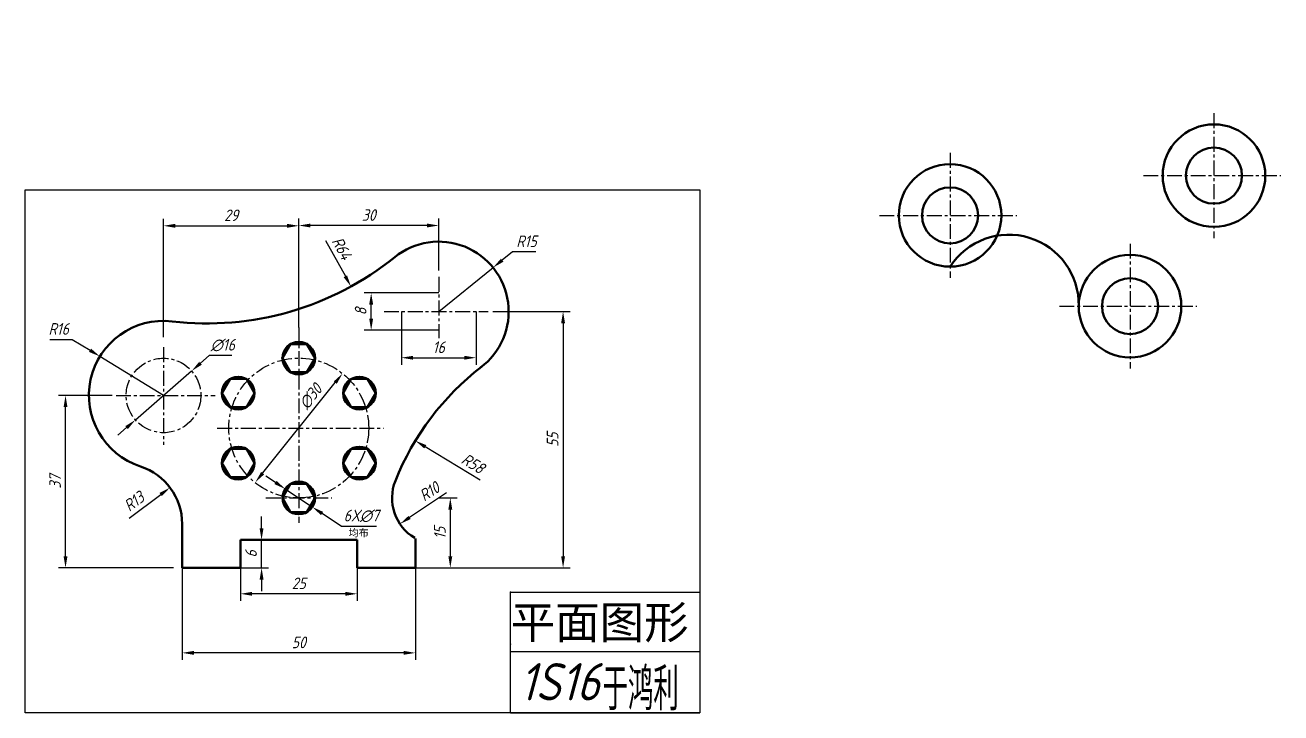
# Model space of a CAD drawing. Header units: millimetres. Extents: x 440 to 3345, y 301 to 1495.
# Drawn here: x 1445.6 to 1714.9, y 615.9 to 763.5 of the extents above; entities that cross this region are included whole.
import ezdxf

# ---------------------------------------------------------------- set-up
doc = ezdxf.new("R2010")
doc.units = ezdxf.units.MM
doc.header["$LTSCALE"] = 0.1
doc.linetypes.add('CENTER', pattern=[50.8, 31.75, -6.35, 6.35, -6.35])
doc.linetypes.add('DASHED', pattern=[19.05, 12.7, -6.35])
doc.layers.get('0').update_dxf_attribs({"color": 3, "lineweight": 50})
for name, color, linetype, lineweight in [('04', 2, 'DASHED', 25), ('05', 1, 'CENTER', 25), ('08', 6, 'Continuous', 25)]:
    doc.layers.add(name, color=color, linetype=linetype, lineweight=lineweight)
doc.styles.add('gbeitc', font='gbeitc.shx')
doc.styles.get("Standard").update_dxf_attribs({"font": 'simfang.ttf'})
doc.dimstyles.new('2.5', dxfattribs={"dimtxt": 2.5, "dimasz": 2.5, "dimexe": 1.5, "dimexo": 0, "dimgap": 1, "dimtad": 1, "dimtoh": 1, "dimtxsty": 'gbeitc', "dimcen": 2.5, "dimclrt": 2, "dimadec": 0, "dimazin": 0, "dimtfac": 1, "dimtmove": 0, "dimatfit": 3, "dimfxl": 1, "dimtfillclr": 256, "dimarcsym": 0})

# ---------------------------------------------------------------- blocks, each defined once
blk = doc.blocks.new('*U1')
blk.add_circle((0, 0), 3.5)
blk = doc.blocks.new('*U2')
at = {"color": 0, "linetype": 'ByBlock', "lineweight": -2, "transparency": 16777216}
blk.add_blockref('*U1', (1504.29, 692.05), dxfattribs=at)
for p, rotation in [((1491.3, 684.55), 59.99999999999999), ((1517.28, 684.55), 299.9999999999999), ((1491.3, 669.55), 120), ((1517.28, 669.55), 240), ((1504.29, 662.05), 180)]:
    blk.add_blockref('*U1', p, dxfattribs=dict(at, rotation=rotation))
blk = doc.blocks.new('*U3')
blk.add_lwpolyline([(-1.75, 3.03), (-3.5, 0), (-1.75, -3.03), (1.75, -3.03), (3.5, 0), (1.75, 3.03)], close=True)
blk = doc.blocks.new('*U4')
at = {"color": 0, "linetype": 'ByBlock', "lineweight": -2, "transparency": 16777216}
blk.add_blockref('*U3', (1504.29, 692.05), dxfattribs=at)
for p, rotation in [((1491.3, 684.55), 59.99999999999999), ((1517.28, 684.55), 299.9999999999999), ((1491.3, 669.55), 120), ((1517.28, 669.55), 240), ((1504.29, 662.05), 180)]:
    blk.add_blockref('*U3', p, dxfattribs=dict(at, rotation=rotation))
blk = doc.blocks.new('*D62')
at = {"layer": '08', "color": 0, "lineweight": -2, "transparency": 16777216}
for p, q in [((1485.09, 692.59), (1483.21, 690.94)), ((1489.9, 692.59), (1485.09, 692.59)), ((1469.26, 678.79), (1481.32, 689.3)), ((1467.37, 677.15), (1465.49, 675.51))]:
    blk.add_line(p, q, dxfattribs=at)
at = {"layer": '08', "color": 0, "transparency": 16777216}
for points in [[(1482.93, 691.26), (1483.48, 690.63), (1481.32, 689.3)], [(1467.1, 677.47), (1467.65, 676.84), (1469.26, 678.79)]]:
    blk.add_solid(points, dxfattribs=at)
at = {"layer": 'Defpoints', "color": 0, "transparency": 16777216}
for p in [(1481.32, 689.3), (1469.26, 678.79)]:
    blk.add_point(p, dxfattribs=at)
at = {"layer": '08', "color": 2, "transparency": 16777216, "insert": (1487.99, 694.84), "char_height": 2.5, "attachment_point": 5, "style": 'gbeitc'}
blk.add_mtext('∅16', dxfattribs=at)
blk = doc.blocks.new('*D63')
at = {"layer": '08', "color": 0, "lineweight": -2, "transparency": 16777216}
for p, q in [((1450.91, 696.07), (1455.72, 696.07)), ((1455.72, 696.07), (1459.53, 693.73)), ((1475.29, 684.05), (1461.66, 692.42))]:
    blk.add_line(p, q, dxfattribs=at)
at = {"layer": '08', "color": 0, "transparency": 16777216}
blk.add_solid([(1459.75, 694.09), (1459.31, 693.38), (1461.66, 692.42)], dxfattribs=at)
at = {"layer": 'Defpoints', "color": 0, "transparency": 16777216}
for p in [(1461.66, 692.42), (1475.29, 684.05)]:
    blk.add_point(p, dxfattribs=at)
at = {"layer": '08', "color": 2, "transparency": 16777216, "insert": (1452.81, 698.32), "char_height": 2.5, "attachment_point": 5, "style": 'gbeitc'}
blk.add_mtext('R16', dxfattribs=at)
blk = doc.blocks.new('*D64')
at = {"layer": '08', "color": 0, "lineweight": -2, "transparency": 16777216}
for p, q in [((1550.14, 714.87), (1547.9, 713.05)), ((1555.1, 714.87), (1550.14, 714.87)), ((1534.29, 702.05), (1545.95, 711.48))]:
    blk.add_line(p, q, dxfattribs=at)
at = {"layer": '08', "color": 0, "transparency": 16777216}
blk.add_solid([(1547.63, 713.38), (1548.16, 712.73), (1545.95, 711.48)], dxfattribs=at)
at = {"layer": 'Defpoints', "color": 0, "transparency": 16777216}
for p in [(1545.95, 711.48), (1534.29, 702.05)]:
    blk.add_point(p, dxfattribs=at)
at = {"layer": '08', "color": 2, "transparency": 16777216, "insert": (1553.12, 717.12), "char_height": 2.5, "attachment_point": 5, "style": 'gbeitc'}
blk.add_mtext('R15', dxfattribs=at)
blk = doc.blocks.new('*D65')
at = {"layer": '08', "color": 0, "lineweight": -2, "transparency": 16777216}
blk.add_line((1543.19, 665.88), (1531.42, 673.03), dxfattribs=at)
at = {"layer": '08', "color": 0, "transparency": 16777216}
blk.add_solid([(1531.63, 673.39), (1531.2, 672.67), (1529.28, 674.33)], dxfattribs=at)
at = {"layer": 'Defpoints', "color": 0, "transparency": 16777216}
for p in [(1529.28, 674.33), (1578.86, 644.24)]:
    blk.add_point(p, dxfattribs=at)
at = {"layer": '08', "color": 2, "transparency": 16777216, "insert": (1541.66, 669.45), "char_height": 2.5, "attachment_point": 5, "rotation": 328.7468, "style": 'gbeitc'}
blk.add_mtext('R58', dxfattribs=at)
blk = doc.blocks.new('*D66')
at = {"layer": '08', "color": 0, "lineweight": -2, "transparency": 16777216}
blk.add_line((1510.05, 717.29), (1514.28, 709.61), dxfattribs=at)
at = {"layer": '08', "color": 0, "transparency": 16777216}
blk.add_solid([(1514.64, 709.81), (1513.91, 709.41), (1515.48, 707.42)], dxfattribs=at)
at = {"layer": 'Defpoints', "color": 0, "transparency": 16777216}
for p in [(1484.64, 763.5), (1515.48, 707.42)]:
    blk.add_point(p, dxfattribs=at)
at = {"layer": '08', "color": 2, "transparency": 16777216, "insert": (1513.53, 715.63), "char_height": 2.5, "attachment_point": 5, "rotation": 298.805, "style": 'gbeitc'}
blk.add_mtext('R64', dxfattribs=at)
blk = doc.blocks.new('*D67')
at = {"layer": '08', "color": 0, "lineweight": -2, "transparency": 16777216}
blk.add_line((1467.92, 657.71), (1474.68, 662.79), dxfattribs=at)
at = {"layer": '08', "color": 0, "transparency": 16777216}
blk.add_solid([(1474.43, 663.12), (1474.93, 662.46), (1476.68, 664.29)], dxfattribs=at)
at = {"layer": 'Defpoints', "color": 0, "transparency": 16777216}
for p in [(1476.68, 664.29), (1466.29, 656.48)]:
    blk.add_point(p, dxfattribs=at)
at = {"layer": '08', "color": 2, "transparency": 16777216, "insert": (1468.95, 661.3), "char_height": 2.5, "attachment_point": 5, "rotation": 36.9318, "style": 'gbeitc'}
blk.add_mtext('R13', dxfattribs=at)
blk = doc.blocks.new('*D69')
at = {"layer": '08', "color": 0, "lineweight": -2, "transparency": 16777216}
for p, q in [((1496.31, 655.55), (1496.31, 658.05)), ((1491.79, 653.05), (1497.81, 653.05)), ((1496.31, 647.05), (1496.31, 653.05)), ((1491.79, 647.05), (1497.81, 647.05)), ((1496.31, 644.55), (1496.31, 642.05))]:
    blk.add_line(p, q, dxfattribs=at)
at = {"layer": '08', "color": 0, "transparency": 16777216}
for points in [[(1495.89, 655.55), (1496.73, 655.55), (1496.31, 653.05)], [(1495.89, 644.55), (1496.73, 644.55), (1496.31, 647.05)]]:
    blk.add_solid(points, dxfattribs=at)
at = {"layer": 'Defpoints', "color": 0, "transparency": 16777216}
for p in [(1491.79, 653.05), (1496.31, 653.05), (1491.79, 647.05)]:
    blk.add_point(p, dxfattribs=at)
at = {"layer": '08', "color": 2, "transparency": 16777216, "insert": (1494.06, 650.05), "char_height": 2.5, "attachment_point": 5, "rotation": 90, "style": 'gbeitc'}
blk.add_mtext('6', dxfattribs=at)
blk = doc.blocks.new('*D70')
at = {"layer": '08', "color": 0, "lineweight": -2, "transparency": 16777216}
for p, q in [((1491.79, 647.05), (1491.79, 639.99)), ((1516.79, 647.05), (1516.79, 639.99)), ((1514.29, 641.49), (1494.29, 641.49))]:
    blk.add_line(p, q, dxfattribs=at)
at = {"layer": '08', "color": 0, "transparency": 16777216}
for points in [[(1494.29, 641.91), (1494.29, 641.07), (1491.79, 641.49)], [(1514.29, 641.91), (1514.29, 641.07), (1516.79, 641.49)]]:
    blk.add_solid(points, dxfattribs=at)
at = {"layer": 'Defpoints', "color": 0, "transparency": 16777216}
for p in [(1491.79, 647.05), (1516.79, 647.05), (1491.79, 641.49)]:
    blk.add_point(p, dxfattribs=at)
at = {"layer": '08', "color": 2, "transparency": 16777216, "insert": (1504.29, 643.74), "char_height": 2.5, "attachment_point": 5, "style": 'gbeitc'}
blk.add_mtext('25', dxfattribs=at)
blk = doc.blocks.new('*D71')
at = {"layer": '08', "color": 0, "lineweight": -2, "transparency": 16777216}
for p, q in [((1479.29, 647.05), (1479.29, 627.32)), ((1529.29, 647.05), (1529.29, 627.32)), ((1526.79, 628.82), (1481.79, 628.82))]:
    blk.add_line(p, q, dxfattribs=at)
at = {"layer": '08', "color": 0, "transparency": 16777216}
for points in [[(1481.79, 629.24), (1481.79, 628.41), (1479.29, 628.82)], [(1526.79, 629.24), (1526.79, 628.41), (1529.29, 628.82)]]:
    blk.add_solid(points, dxfattribs=at)
at = {"layer": 'Defpoints', "color": 0, "transparency": 16777216}
for p in [(1479.29, 647.05), (1529.29, 647.05), (1479.29, 628.82)]:
    blk.add_point(p, dxfattribs=at)
at = {"layer": '08', "color": 2, "transparency": 16777216, "insert": (1504.29, 631.07), "char_height": 2.5, "attachment_point": 5, "style": 'gbeitc'}
blk.add_mtext('50', dxfattribs=at)
blk = doc.blocks.new('*D73')
at = {"layer": '08', "color": 0, "lineweight": -2, "transparency": 16777216}
blk.add_line((1535.98, 663.18), (1528.06, 657.88), dxfattribs=at)
at = {"layer": '08', "color": 0, "transparency": 16777216}
blk.add_solid([(1527.83, 658.22), (1528.29, 657.53), (1525.98, 656.48)], dxfattribs=at)
at = {"layer": 'Defpoints', "color": 0, "transparency": 16777216}
for p in [(1534.29, 662.05), (1525.98, 656.48)]:
    blk.add_point(p, dxfattribs=at)
at = {"layer": '08', "color": 2, "transparency": 16777216, "insert": (1532.29, 663.42), "char_height": 2.5, "attachment_point": 5, "rotation": 33.8006, "style": 'gbeitc'}
blk.add_mtext('R10', dxfattribs=at)
blk = doc.blocks.new('*D74')
at = {"layer": '08', "color": 0, "lineweight": -2, "transparency": 16777216}
for p, q in [((1534.29, 662.05), (1538.28, 662.05)), ((1536.78, 659.55), (1536.78, 649.55)), ((1529.29, 647.05), (1538.28, 647.05))]:
    blk.add_line(p, q, dxfattribs=at)
at = {"layer": '08', "color": 0, "transparency": 16777216}
for points in [[(1536.36, 659.55), (1537.2, 659.55), (1536.78, 662.05)], [(1536.36, 649.55), (1537.2, 649.55), (1536.78, 647.05)]]:
    blk.add_solid(points, dxfattribs=at)
at = {"layer": 'Defpoints', "color": 0, "transparency": 16777216}
for p in [(1534.29, 662.05), (1529.29, 647.05), (1536.78, 647.05)]:
    blk.add_point(p, dxfattribs=at)
at = {"layer": '08', "color": 2, "transparency": 16777216, "insert": (1534.53, 654.55), "char_height": 2.5, "attachment_point": 5, "rotation": 90, "style": 'gbeitc'}
blk.add_mtext('15', dxfattribs=at)
blk = doc.blocks.new('*D75')
at = {"layer": '08', "color": 0, "lineweight": -2, "transparency": 16777216}
for p, q in [((1545.91, 702.05), (1562.46, 702.05)), ((1560.96, 699.55), (1560.96, 649.55)), ((1529.29, 647.05), (1562.46, 647.05))]:
    blk.add_line(p, q, dxfattribs=at)
at = {"layer": '08', "color": 0, "transparency": 16777216}
for points in [[(1560.55, 699.55), (1561.38, 699.55), (1560.96, 702.05)], [(1560.55, 649.55), (1561.38, 649.55), (1560.96, 647.05)]]:
    blk.add_solid(points, dxfattribs=at)
at = {"layer": 'Defpoints', "color": 0, "transparency": 16777216}
for p in [(1545.91, 702.05), (1529.29, 647.05), (1560.96, 647.05)]:
    blk.add_point(p, dxfattribs=at)
at = {"layer": '08', "color": 2, "transparency": 16777216, "insert": (1558.71, 674.55), "char_height": 2.5, "attachment_point": 5, "rotation": 90, "style": 'gbeitc'}
blk.add_mtext('55', dxfattribs=at)
blk = doc.blocks.new('*D76')
at = {"layer": '08', "color": 0, "lineweight": -2, "transparency": 16777216}
for p, q in [((1526.29, 702.05), (1526.29, 690.64)), ((1542.29, 702.05), (1542.29, 690.64)), ((1528.79, 692.14), (1539.79, 692.14))]:
    blk.add_line(p, q, dxfattribs=at)
at = {"layer": '08', "color": 0, "transparency": 16777216}
for points in [[(1528.79, 692.55), (1528.79, 691.72), (1526.29, 692.14)], [(1539.79, 692.55), (1539.79, 691.72), (1542.29, 692.14)]]:
    blk.add_solid(points, dxfattribs=at)
at = {"layer": 'Defpoints', "color": 0, "transparency": 16777216}
for p in [(1526.29, 702.05), (1542.29, 702.05), (1542.29, 692.14)]:
    blk.add_point(p, dxfattribs=at)
at = {"layer": '08', "color": 2, "transparency": 16777216, "insert": (1534.29, 694.39), "char_height": 2.5, "attachment_point": 5, "style": 'gbeitc'}
blk.add_mtext('16', dxfattribs=at)
blk = doc.blocks.new('*D77')
at = {"layer": '08', "color": 0, "lineweight": -2, "transparency": 16777216}
for p, q in [((1534.29, 706.05), (1518.31, 706.05)), ((1519.81, 700.55), (1519.81, 703.55)), ((1534.29, 698.05), (1518.31, 698.05))]:
    blk.add_line(p, q, dxfattribs=at)
at = {"layer": '08', "color": 0, "transparency": 16777216}
for points in [[(1519.39, 703.55), (1520.23, 703.55), (1519.81, 706.05)], [(1519.39, 700.55), (1520.23, 700.55), (1519.81, 698.05)]]:
    blk.add_solid(points, dxfattribs=at)
at = {"layer": 'Defpoints', "color": 0, "transparency": 16777216}
for p in [(1519.81, 706.05), (1534.29, 706.05), (1534.29, 698.05)]:
    blk.add_point(p, dxfattribs=at)
at = {"layer": '08', "color": 2, "transparency": 16777216, "insert": (1517.56, 702.05), "char_height": 2.5, "attachment_point": 5, "rotation": 90, "style": 'gbeitc'}
blk.add_mtext('8', dxfattribs=at)
blk = doc.blocks.new('*D78')
at = {"layer": '08', "color": 0, "lineweight": -2, "transparency": 16777216}
for p, q in [((1475.29, 696.58), (1475.29, 721.94)), ((1504.29, 698.63), (1504.29, 721.94)), ((1477.79, 720.44), (1501.79, 720.44))]:
    blk.add_line(p, q, dxfattribs=at)
at = {"layer": '08', "color": 0, "transparency": 16777216}
for points in [[(1477.79, 720.86), (1477.79, 720.02), (1475.29, 720.44)], [(1501.79, 720.86), (1501.79, 720.02), (1504.29, 720.44)]]:
    blk.add_solid(points, dxfattribs=at)
at = {"layer": 'Defpoints', "color": 0, "transparency": 16777216}
for p in [(1504.29, 720.44), (1504.29, 698.63), (1475.29, 696.58)]:
    blk.add_point(p, dxfattribs=at)
at = {"layer": '08', "color": 2, "transparency": 16777216, "insert": (1489.79, 722.69), "char_height": 2.5, "attachment_point": 5, "style": 'gbeitc'}
blk.add_mtext('29', dxfattribs=at)
blk = doc.blocks.new('*D79')
at = {"layer": '08', "color": 0, "lineweight": -2, "transparency": 16777216}
for p, q in [((1504.29, 700.98), (1504.29, 722)), ((1534.29, 710.85), (1534.29, 722)), ((1531.79, 720.5), (1506.79, 720.5))]:
    blk.add_line(p, q, dxfattribs=at)
at = {"layer": '08', "color": 0, "transparency": 16777216}
for points in [[(1506.79, 720.92), (1506.79, 720.09), (1504.29, 720.5)], [(1531.79, 720.92), (1531.79, 720.09), (1534.29, 720.5)]]:
    blk.add_solid(points, dxfattribs=at)
at = {"layer": 'Defpoints', "color": 0, "transparency": 16777216}
for p in [(1504.29, 720.5), (1534.29, 710.85), (1504.29, 700.98)]:
    blk.add_point(p, dxfattribs=at)
at = {"layer": '08', "color": 2, "transparency": 16777216, "insert": (1519.29, 722.75), "char_height": 2.5, "attachment_point": 5, "style": 'gbeitc'}
blk.add_mtext('30', dxfattribs=at)
blk = doc.blocks.new('*D81')
at = {"layer": '08', "color": 0, "lineweight": -2, "transparency": 16777216}
for p, q in [((1499.3, 665.38), (1497.22, 666.76)), ((1501.38, 663.99), (1507.2, 660.11)), ((1513.44, 655.95), (1509.28, 658.72)), ((1520.95, 655.95), (1513.44, 655.95))]:
    blk.add_line(p, q, dxfattribs=at)
at = {"layer": '08', "color": 0, "transparency": 16777216}
for points in [[(1499.53, 665.72), (1499.07, 665.03), (1501.38, 663.99)], [(1509.51, 659.07), (1509.05, 658.37), (1507.2, 660.11)]]:
    blk.add_solid(points, dxfattribs=at)
at = {"layer": 'Defpoints', "color": 0, "transparency": 16777216}
for p in [(1501.38, 663.99), (1507.2, 660.11)]:
    blk.add_point(p, dxfattribs=at)
at = {"layer": '08', "color": 2, "transparency": 16777216, "insert": (1517.7, 658.2), "char_height": 2.5, "attachment_point": 5, "style": 'gbeitc'}
blk.add_mtext('6X∅7', dxfattribs=at)

msp = doc.modelspace()

# ---------------------------------------------------------------- linework, layer by layer
for p, q in [((1479.29, 647.048), (1479.29, 656.48)), ((1516.79, 653.048), (1491.79, 653.048)), ((1491.79, 653.048), (1491.79, 647.048)), ((1504.29, 653.048), (1516.79, 653.048)), ((1516.79, 653.048), (1516.79, 647.048)), ((1529.29, 647.048), (1529.29, 653.388)), ((1491.79, 647.048), (1479.29, 647.048)), ((1516.79, 647.048), (1529.29, 647.048))]:
    msp.add_line(p, q)
for centre, radius in [((1700.525, 731.21), 11), ((1700.525, 731.21), 6), ((1643.934, 722.676), 11), ((1643.934, 722.676), 6), ((1682.525, 703.21), 11), ((1682.525, 703.21), 6)]:
    msp.add_circle(centre, radius)
for centre, radius, start, end in [((1534.29, 702.048), 15, 306.74689, 128.93456), ((1656.528, 703.528), 15, 358.78341, 147.10074), ((1484.644, 763.499), 64, 263.28544, 308.93456), ((1475.29, 684.048), 16, 83.28544, 251.91999), ((1578.863, 644.236), 58, 127.63169, 158.23019), ((1466.29, 656.48), 13, 0, 71.91999), ((1534.29, 662.048), 10, 158.21691, 239.07506)]:
    msp.add_arc(centre, radius, start, end)
for p in [(1502.54, 695.079), (1506.04, 695.079), (1500.79, 692.048), (1507.79, 692.048), (1502.54, 689.017), (1506.04, 689.017)]:
    msp.add_point(p)
at = {"layer": '05'}
for p, q in [((1700.525, 744.598), (1700.525, 717.796)), ((1643.934, 736.064), (1643.934, 709.262)), ((1685.402, 731.21), (1714.872, 731.21)), ((1628.811, 722.676), (1658.281, 722.676)), ((1682.525, 716.598), (1682.525, 689.796)), ((1534.29, 709.479), (1534.29, 696.336)), ((1667.402, 703.21), (1696.872, 703.21)), ((1522.602, 702.048), (1544.862, 702.048)), ((1504.29, 698.626), (1504.29, 656.695)), ((1475.29, 694.387), (1475.29, 673.447)), ((1465.11, 684.048), (1486.389, 684.048)), ((1486.82, 677.048), (1522.46, 677.048)), ((1497.244, 662.048), (1511.357, 662.048))]:
    msp.add_line(p, q, dxfattribs=at)
for centre, radius in [((1475.29, 684.048), 8), ((1504.29, 677.048), 15)]:
    msp.add_circle(centre, radius, dxfattribs=at)
at = {"layer": '08'}
for p, q in [((1496.275, 667.054), (1512.111, 686.799)), ((1464.258, 684.048), (1452.777, 684.048)), ((1454.277, 649.548), (1454.277, 681.548)), ((1477.405, 647.048), (1452.777, 647.048)), ((1549.703, 629.129), (1590.293, 629.129)), ((1549.703, 615.943), (1590.293, 615.943))]:
    msp.add_line(p, q, dxfattribs=at)
for points in [[(1445.61, 728.135), (1590.293, 728.135), (1590.293, 615.943), (1445.61, 615.943)], [(1590.293, 615.943), (1549.703, 615.943), (1549.703, 641.869), (1590.293, 641.869)], [(1590.293, 615.943), (1549.703, 615.943), (1549.703, 615.943), (1590.293, 615.943)]]:
    msp.add_lwpolyline(points, close=True, dxfattribs=at)
for p in [(1549.703, 641.869), (1549.703, 630.708)]:
    msp.add_point(p, dxfattribs=at)
for points in [[(1511.786, 687.06), (1512.436, 686.538), (1513.675, 688.749)], [(1453.86, 681.548), (1454.694, 681.548), (1454.277, 684.048)], [(1496.866, 667.118), (1496.216, 667.639), (1494.977, 665.428)], [(1453.86, 649.548), (1454.694, 649.548), (1454.277, 647.048)]]:
    msp.add_solid(points, dxfattribs=at)

# ---------------------------------------------------------------- block references
for name in ['*U2', '*U4']:
    msp.add_blockref(name, (0, 0))

# ---------------------------------------------------------------- texts
at = {"layer": '04'}
msp.add_text('均布', height=1.5687, dxfattribs=at).set_placement((1514.99, 653.784))
at = {"layer": '08'}
msp.add_text('平面图形', height=7, dxfattribs=at).set_placement((1549.703, 631.874))
at = {"layer": '08', "style": 'gbeitc'}
msp.add_text('1S16', height=8, dxfattribs=at).set_placement((1551.633, 618.627))
at = {"layer": '08', "width": 0.5}
msp.add_text('于鸿利', height=8, dxfattribs=at).set_placement((1569.406, 617.355))
at = {"layer": '08', "color": 2, "char_height": 2.5, "attachment_point": 5, "style": 'gbeitc'}
for s, insert, rotation in [('∅30', (1506.83, 683.811), 51.26829), ('37', (1452.027, 665.548), 90)]:
    msp.add_mtext(s, dxfattribs=dict(at, insert=insert, rotation=rotation))

# ---------------------------------------------------------------- dimensions: what is measured, and where the dimension line sits
at = {"layer": '08'}
for center, mpoint, picture, middle in [((1484.644, 763.499), (1515.481, 707.418), '*D66', (1511.561, 714.547)), ((1534.29, 702.048), (1545.952, 711.482), '*D64', (1553.122, 714.872)), ((1475.29, 684.048), (1461.657, 692.423), '*D63', (1452.815, 696.074)), ((1578.863, 644.236), (1529.279, 674.327), '*D65', (1540.488, 667.525)), ((1534.29, 662.048), (1525.98, 656.485), '*D73', (1533.545, 661.549)), ((1466.29, 656.48), (1476.682, 664.291), '*D67', (1470.303, 659.497))]:
    dim = msp.add_radius_dim(center=center, mpoint=mpoint, dimstyle='2.5', dxfattribs=at)
    dim.commit()
    dim.dimension.update_dxf_attribs({"geometry": picture, "text_midpoint": middle, "dimtype": 164})
for base, p1, p2, picture, middle in [((1504.29, 720.44), (1475.29, 696.579), (1504.29, 698.626), '*D78', (1489.79, 722.69)), ((1504.29, 720.504), (1534.29, 710.852), (1504.29, 700.976), '*D79', (1519.29, 722.754)), ((1542.29, 692.136), (1526.29, 702.048), (1542.29, 702.048), '*D76', (1534.29, 694.386)), ((1479.29, 628.823), (1529.29, 647.048), (1479.29, 647.048), '*D71', (1504.29, 631.073)), ((1491.79, 641.49), (1516.79, 647.048), (1491.79, 647.048), '*D70', (1504.29, 643.74))]:
    dim = msp.add_linear_dim(base=base, p1=p1, p2=p2, dimstyle='2.5', dxfattribs=at)
    dim.commit()
    dim.dimension.update_dxf_attribs({"geometry": picture, "text_midpoint": middle})
for base, p1, p2, picture, middle in [((1519.81, 706.048), (1534.29, 698.048), (1534.29, 706.048), '*D77', (1517.56, 702.048)), ((1560.964, 647.048), (1545.908, 702.048), (1529.29, 647.048), '*D75', (1558.714, 674.548)), ((1536.78, 647.048), (1534.29, 662.048), (1529.29, 647.048), '*D74', (1534.53, 654.548)), ((1496.31, 653.048), (1491.79, 647.048), (1491.79, 653.048), '*D69', (1494.06, 650.048))]:
    dim = msp.add_linear_dim(base=base, p1=p1, p2=p2, angle=90, dimstyle='2.5', dxfattribs=at)
    dim.commit()
    dim.dimension.update_dxf_attribs({"geometry": picture, "text_midpoint": middle})
dim = msp.add_diameter_dim_2p(p1=(1469.257, 678.794), p2=(1481.323, 689.302), dimstyle='2.5', dxfattribs=at)
dim.commit()
dim.dimension.update_dxf_attribs({"geometry": '*D62', "text_midpoint": (1487.994, 694.836)})
dim = msp.add_diameter_dim_2p(p1=(1501.378, 663.99), p2=(1507.202, 660.106), text='6X<>', dimstyle='2.5', dxfattribs=at)
dim.commit()
dim.dimension.update_dxf_attribs({"geometry": '*D81', "text_midpoint": (1517.697, 658.195)})

doc.saveas('drawing.dxf')
